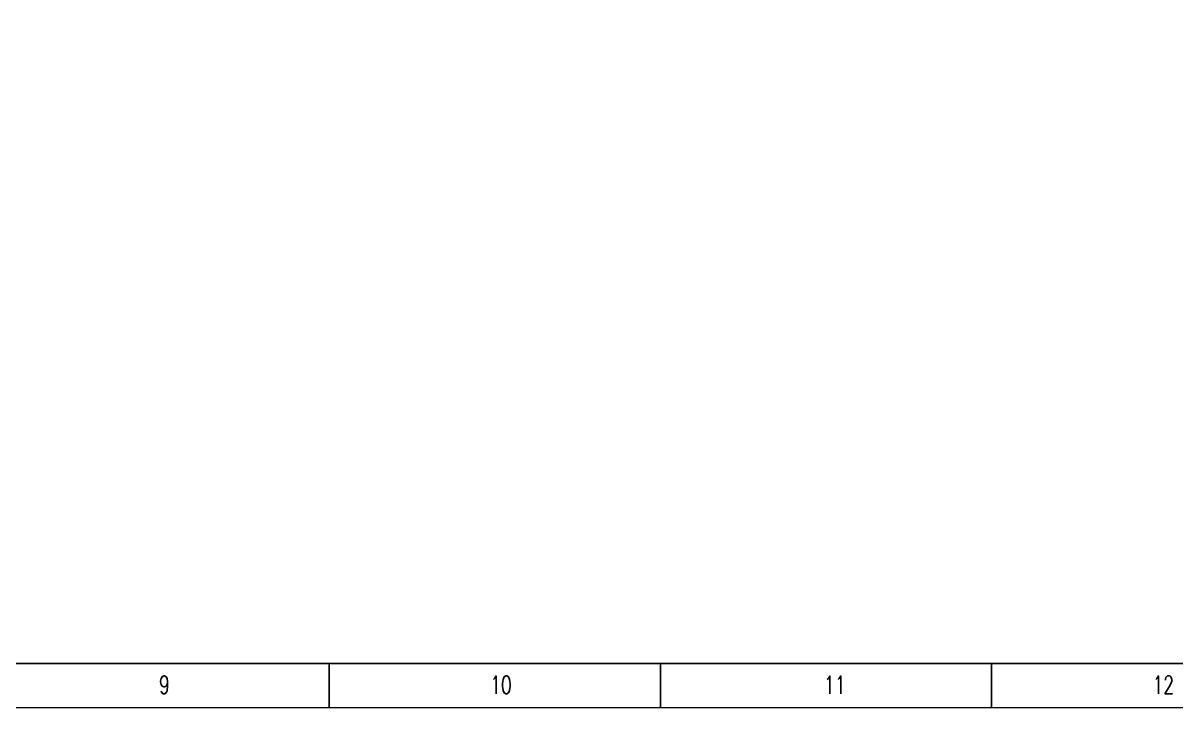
# Model space of a CAD drawing. Header units: inches. Extents: x 295136 to 296247, y 2627183 to 2627409.
# Drawn here: x 295699.8 to 295769.2, y 2627183.5 to 2627224.7 of the extents above; entities that cross this region are included whole.
import ezdxf

# ---------------------------------------------------------------- set-up
doc = ezdxf.new("R2010")
doc.units = ezdxf.units.IN
doc.header["$MEASUREMENT"] = 0
doc.styles.add('TEG BORDER', font='txt_qlt.shx', dxfattribs={"width": 0.7, "bigfont": 'hztxt.shx'})

# ---------------------------------------------------------------- blocks, each defined once
blk = doc.blocks.new('240 BORDER A2')
at = {"linetype": 'Continuous'}
blk.add_line((5, 5), (489, 5), dxfattribs=at)
for p, q in [((334.12, 0), (334.12, 5)), ((371.25, 0), (371.25, 5)), ((408.37, 0), (408.37, 5))]:
    blk.add_line(p, q)
at = {"color": 5, "lineweight": 15}
blk.add_lwpolyline([(0, 420), (594, 420), (594, 0), (0, 0)], close=True, dxfattribs=at)
blk.add_lwpolyline([(5, 415), (589, 415), (589, 5), (5, 5)], close=True)
at = {"char_height": 2, "width": 2, "attachment_point": 7, "style": 'TEG BORDER'}
for s, insert in [('9', (315.05, 1.59)), ('\\pi2.2204e-016;10', (352.17, 1.59)), ('\\pi0.3;11', (389.3, 1.59)), ('\\pi2.2204e-016;12', (426.42, 1.59))]:
    blk.add_mtext(s, dxfattribs=dict(at, insert=insert))

msp = doc.modelspace()

# ---------------------------------------------------------------- block references
at = {"xscale": 0.53690472, "yscale": 0.53690472, "zscale": 0.53690472}
msp.add_blockref('240 BORDER A2', (295538.8579, 2627183.4571), dxfattribs=at)

doc.saveas('drawing.dxf')
